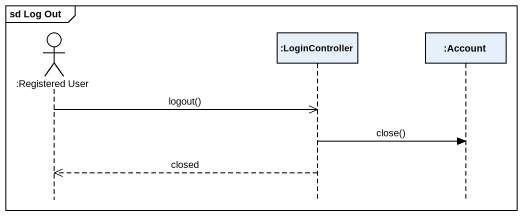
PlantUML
@startuml
mainframe sd Log Out
hide footbox
actor ":Registered User" as Registered_User
participant ":LoginController" as LoginController
participant ":Account" as Account

Registered_User ->> LoginController : logout()
LoginController -> Account : close()
LoginController -->> Registered_User : closed
@enduml
